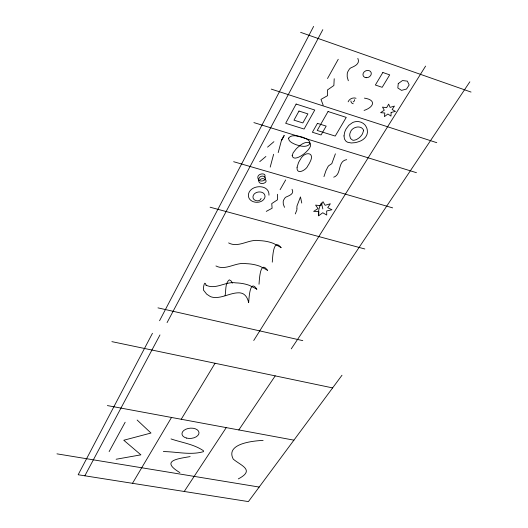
<?xml version="1.0" encoding="UTF-8"?>
<svg xmlns="http://www.w3.org/2000/svg" width="528" height="528" viewBox="0 0 528 528"><rect width="100%" height="100%" fill="white"/><g stroke="black" fill="none" stroke-linecap="round" stroke-linejoin="round"><path stroke-width="0.79" d="M277.471 194.271L277.457 199.835L271.742 203.59L272.118 208.243L266.257 211.391M334.211 78.725L333.868 85.51L327.413 89.991L327.558 95.66L320.978 99.389L323.176 105.217M318.635 215.78L318.905 211.682L313.658 211.391L318.014 208.547L315.579 205.108L320.767 205.702L323.024 201.689L325.096 205.306L330.33 203.768L327.71 207.662L331.947 209.728L326.66 210.976L326.733 215.048L322.753 212.758L318.635 215.78A9.557 3.762 -74 0 1 321.433 202.825L322.846 208.956M272.27 262.159C272.666 258.172 273.108 237.052 281.081 247.711M259.01 284.242C259.38 280.454 260.007 259.354 267.458 270.376M225.067 295.753C226.189 290.704 224.855 283.272 229.317 279.82L231.112 280.969L232.472 283.074M268.97 195.188C269.603 183.599 249.685 184.331 248.384 194.792C247.771 203.762 263.188 205.055 265.049 196.772C265.188 189.955 253.374 190.648 252.945 196.924C252.668 201.155 260.212 202.488 261.116 198.363M270.204 167.112L273.629 154.275M278.197 152.605L281.668 139.59M323.948 176.629L325.921 170.729L328.093 166.485A6.501 2.515 -73.1 0 1 328.832 165.653L331.802 163.64L335.405 153.82M295.291 213.919L296.815 210.104A1.769 0.653 -74.4 0 0 296.914 209.537L296.927 208.56M159.555 320.734L313.632 26.4M152.46 333.28L78.164 474.745L248.404 501.6L341.999 375.236M167.066 322.615L322.819 29.66M84.843 475.801L159.977 334.943M109.124 451.605L125.156 422.235M281.569 139.96L284.018 135.491M281.846 140.045L284.295 135.577M327.512 78.527L338.243 59.275M280.097 189.71L285.668 179.942M132.495 483.318L171.514 417.463M181.229 419.265L215.054 363.264M253.724 340.507L425.594 66.106M184.232 491.476L226.255 427.614M259.241 180.774C262.053 175.435 270.626 181.474 263.063 183.467C256.186 184.727 257.869 174.227 263.987 176.378C269.544 179.632 258.931 183.843 257.987 178.451C256.113 173.29 267.445 171.923 264.64 177.375M291.271 348.836L469.854 81.8M238.821 429.944L275.213 375.877M267.557 147.147L273.92 141.682M259.723 161.674L265.894 156.479M238.313 478.903C255.262 470.019 241.309 465.841 233.257 459.149C225.007 443.434 253.803 440.814 263.109 440.405M364.076 110.425C373.804 107.217 376.675 99.964 364.412 98.116M333.729 177.184C341.939 174.431 337.201 161.165 346.691 159.661M116.14 459.248L140.897 454.839L123.776 440.24L150.982 433.039L137.141 420.037M190.139 456.601C177.401 458.806 160.09 460.706 179.903 472.619M163.357 451.572C176.557 451.671 190.727 455.42 203.544 451.638L203.485 450.767C193.961 444.2 181.81 442.636 171.019 438.926M56.958 453.849L259.175 487.054M107.389 405.577L293.918 440.154M111.89 341.636L332.614 387.908M157.971 307.87L302.782 340.633M210.091 207.207L364.822 248.978M233.647 161.707L392.647 207.874M253.889 122.602L416.46 172.696M271.234 89.1L436.775 142.679M300.617 32.347L471.042 92.063M206.085 285.16C215.747 290.096 225.707 281.087 235.844 282.876A34.188 23.621 -6.8 0 1 249.5 285.41L256.793 289.126M215.939 265.954C225.733 271.102 235.897 261.782 246.213 263.67A34.782 24.466 -7.5 0 1 260.066 266.33L267.432 270.211M228.624 242.92C238.583 248.325 248.985 238.636 259.512 240.636A35.495 25.483 -8.4 0 1 273.596 243.467L281.048 247.546M256.819 289.291C249.77 277.979 248.998 299.02 248.648 302.669C247.936 299.435 246.609 296.036 243.718 294.155A8.382 5.834 -7.2 0 0 239.224 292.802C230.63 292.637 222.928 298.043 214.289 297.475A10.567 7.438 -6 0 1 210.283 296.525L206.666 294.142L203.412 290.004C203.168 287.991 204.541 279.193 206.098 285.325M284.526 207.339L283.331 204.263L283.186 201.848A10.23 7.755 -12 0 1 283.668 200.013L284.876 198.033A5.498 4.178 -11.8 0 1 286.183 196.964C289.364 195.591 294.584 193.849 292.043 189.275M348.322 80.751L347.213 76.897L347.213 73.894A11.53 9.464 -22.8 0 1 347.873 71.61L349.338 69.161A6.191 5.102 -22.6 0 1 350.849 67.855C354.75 66.158 360.386 63.809 357.845 58.364M301.759 203.056L300.478 196.911L297 205.946A3.505 1.3 -74.2 0 0 296.894 206.936L296.914 208.23M354.526 99.673A2.145 1.729 -20.6 0 1 353.133 101.911M353.245 103.752A3.782 3.049 -20.7 0 1 350.948 100.914M348.137 101.831A5.603 4.514 -20.5 0 1 356.024 98.241M344.005 135.907L344.461 138.97L345.688 140.897A7.94 6.237 -18.6 0 0 347.675 142.256L351.239 142.976L354.875 142.679A18.889 14.929 -19.1 0 0 358.769 141.643C363.706 140.224 368.379 135.703 367.297 130.185A17.609 13.873 -18.6 0 0 366.465 127.294C364.828 123.354 360.4 121.11 356.242 121.585A8.956 7.062 -19.2 0 0 352.579 122.582L348.777 125.314L346.144 128.898A22.631 17.695 -19.6 0 0 344.639 132.409L344.005 135.907M363.508 130.713L362.512 133.795A15.88 12.56 -18.7 0 1 358.961 137.98L356.453 139.61L353.965 140.276A3.782 2.97 -18.7 0 1 352.532 140.092L350.513 138.501L349.734 135.782A12.771 10.006 -19.4 0 1 349.991 133.208L351.087 130.693A7.273 5.716 -19.1 0 1 356.935 127.076A6.435 5.062 -19.2 0 1 358.274 126.984L359.139 127.05A7.234 5.689 -19.1 0 1 361.739 127.961L363.139 129.334A4.521 3.557 -19.3 0 1 363.488 130.423L363.508 130.713M292.175 155.549C293.132 161.086 300.901 156.242 303.455 154.262A26.822 21.536 -13.3 0 0 306.55 151.569C316.18 142.303 306.814 139.214 299.303 146.15A26.261 20.506 -14.9 0 0 296.208 148.87L293.179 152.777L292.175 155.549M391.123 112.451L390.977 116.081L387.882 113.995L384.404 116.648L384.833 112.999L380.615 112.675L384.278 110.194L382.49 107.105L386.641 107.692L388.661 104.155L390.146 107.389L394.442 106.082L392.139 109.514L395.452 111.401L391.123 112.451M297.079 167.251C296.215 175.52 306.346 170.095 307.903 165.7A27.08 21.424 -12.6 0 0 309.83 162.386C315.777 151.582 304.24 151.14 300.326 159.542A26.75 20.711 -15.2 0 0 298.419 162.875L297.079 167.251M398.257 83.589L397.828 87.971L401.511 90.38L406.54 89.034L409.154 84.935L407.372 81.147L402.508 80.54L398.257 83.589M288.598 138.118C288.42 141.57 292.585 143.161 295.192 144.375A26.644 21.509 -15.8 0 0 299.02 145.543C308.299 148.639 315.691 142.052 303.521 137.57A25.892 20.453 -13 0 0 299.673 136.382C296.182 135.848 290.888 134.607 288.598 138.118M296.129 104.056L285.668 123.295L304.095 129.037L314.761 110.035L296.129 104.056M298.987 111.052L293.984 120.153L302.854 122.938L307.903 113.89L298.987 111.052M317.447 123.354L312.385 132.251L321.077 134.957L326.185 126.113L317.447 123.354M328.046 111.527L317.209 130.449L335.221 136.079L346.249 117.388L328.046 111.527M382.846 72.494L375.362 85.015L382.173 87.325L389.704 74.864L382.846 72.494M186.608 438.088A8.534 5.128 -4.9 0 0 198.997 432.571A8.534 5.128 -4.9 0 0 185.863 429.231A8.534 5.128 -4.9 0 0 186.608 438.088M366.128 77.695A4.303 3.511 -23.5 0 0 371.151 72.541A4.303 3.511 -23.5 0 0 364.109 71.953A4.303 3.511 -23.5 0 0 366.128 77.695"/></g></svg>
